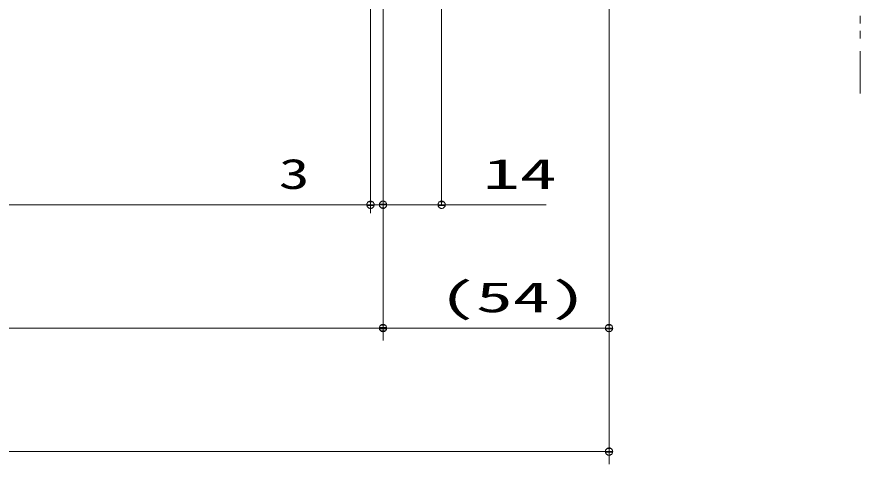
# Model space of a CAD drawing. Units: millimetres on the paper. Extents: x -305 to 305, y -152 to 152.
# Drawn here: x 12.8 to 80, y 0.1 to 35.7 of the extents above; entities that cross this region are included whole.
import ezdxf
from ezdxf.enums import TextEntityAlignment as Align

# ---------------------------------------------------------------- set-up
doc = ezdxf.new("R2010")
doc.units = ezdxf.units.MM
doc.linetypes.add('LONG_DOUBLE_CHAIN', pattern=[21.8, 18, -1, 0.6, -0.6, 0.6, -1])
doc.layers.add('0-1_TV', color=7, linetype='Continuous', lineweight=9)
doc.layers.add('0-2_0', color=7, linetype='Continuous', lineweight=9)
doc.styles.add('ＭＳ ゴシック', font='')
doc.styles.get('ＭＳ ゴシック').set_extended_font_data('MS Gothic')

# ---------------------------------------------------------------- blocks, each defined once
blk = doc.blocks.new('_DOTSMALL')
at = {"layer": '0-2_0'}
for p, q in [((0.0746, 0.1), (-0.0746, 0.1)), ((0.1223, -0.0248), (-0.1223, -0.0248))]:
    blk.add_line(p, q, dxfattribs=at)
for points in [[(0.125, 0), (0.124, 0.0157), (0.1211, 0.0311), (0.1162, 0.046), (0.1095, 0.0602), (0.1011, 0.0735), (0.0911, 0.0856), (0.0797, 0.0963), (0.067, 0.1055), (0.0532, 0.1131), (0.0386, 0.1189), (0.0234, 0.1228), (0.0078, 0.1248), (-0.0078, 0.1248), (-0.0234, 0.1228), (-0.0386, 0.1189), (-0.0532, 0.1131), (-0.067, 0.1055), (-0.0797, 0.0963), (-0.0911, 0.0856), (-0.1011, 0.0735), (-0.1095, 0.0602), (-0.1162, 0.046), (-0.1211, 0.0311), (-0.124, 0.0157), (-0.125, 0), (0, 0)], [(-0.125, 0), (-0.124, -0.0157), (-0.1211, -0.0311), (-0.1162, -0.046), (-0.1095, -0.0602), (-0.1011, -0.0735), (-0.0911, -0.0856), (-0.0797, -0.0963), (-0.067, -0.1055), (-0.0532, -0.1131), (-0.0386, -0.1189), (-0.0234, -0.1228), (-0.0078, -0.1248), (0.0078, -0.1248), (0.0234, -0.1228), (0.0386, -0.1189), (0.0532, -0.1131), (0.067, -0.1055), (0.0797, -0.0963), (0.0911, -0.0856), (0.1011, -0.0735), (0.1095, -0.0602), (0.1162, -0.046), (0.1211, -0.0311), (0.124, -0.0157), (0.125, 0), (0, 0)]]:
    blk.add_lwpolyline(points, close=True, dxfattribs=at)

msp = doc.modelspace()

# ---------------------------------------------------------------- linework, layer by layer
at = {"layer": '0-1_TV', "linetype": 'LONG_DOUBLE_CHAIN'}
msp.add_line((80.013, 120.16), (80.013, 29.59), dxfattribs=at)
at = {"layer": '0-1_TV'}
for p, q in [((46.68, 88.45), (46.68, 20.725)), ((41.013, 72.884), (41.013, 20.059)), ((60.013, 41.117), (60.013, 0.082)), ((60.013, 41.117), (60.013, 10.246)), ((42.013, 36.625), (42.013, 20.725)), ((42.013, 36.625), (42.013, 9.912)), ((41.013, 20.726), (-74.153, 20.726)), ((41.013, 20.726), (32.706, 20.726)), ((41.013, 20.726), (41.013, 20.725)), ((42.013, 20.726), (41.013, 20.726)), ((42.013, 20.726), (42.013, 20.725)), ((46.68, 20.726), (42.013, 20.726)), ((44.36, 20.726), (42.04, 20.726)), ((46.68, 20.726), (55, 20.726)), ((42.013, 10.912), (-75.153, 10.912)), ((42.013, 10.912), (42.013, 10.246)), ((60.013, 10.912), (42.013, 10.912)), ((60.013, 1.082), (-83.152, 1.082))]:
    msp.add_line(p, q, dxfattribs=at)

# ---------------------------------------------------------------- block references
at = {"layer": '0-1_TV', "xscale": 2.32, "yscale": 2.32}
for p in [(41.013, 20.726), (41.013, 20.726), (46.68, 20.726), (42.013, 10.912), (60.013, 10.912), (60.013, 1.082)]:
    msp.add_blockref('_DOTSMALL', p, dxfattribs=at)
at = {"layer": '0-1_TV', "xscale": 2.32, "yscale": 2.32, "rotation": 180}
for p in [(42.013, 20.726), (42.013, 20.726), (42.013, 10.912)]:
    msp.add_blockref('_DOTSMALL', p, dxfattribs=at)

# ---------------------------------------------------------------- texts
at = {"layer": '0-1_TV', "style": 'ＭＳ ゴシック'}
for s, width, p in [('3', 1.5, (33.706, 21.263)), ('14', 1.8, (49.958, 21.263)), ('(54)', 1.8, (46.463, 11.45))]:
    msp.add_text(s, height=2.405, dxfattribs=dict(at, width=width)).set_placement(p, align=Align.BOTTOM_LEFT)

doc.saveas('drawing.dxf')
